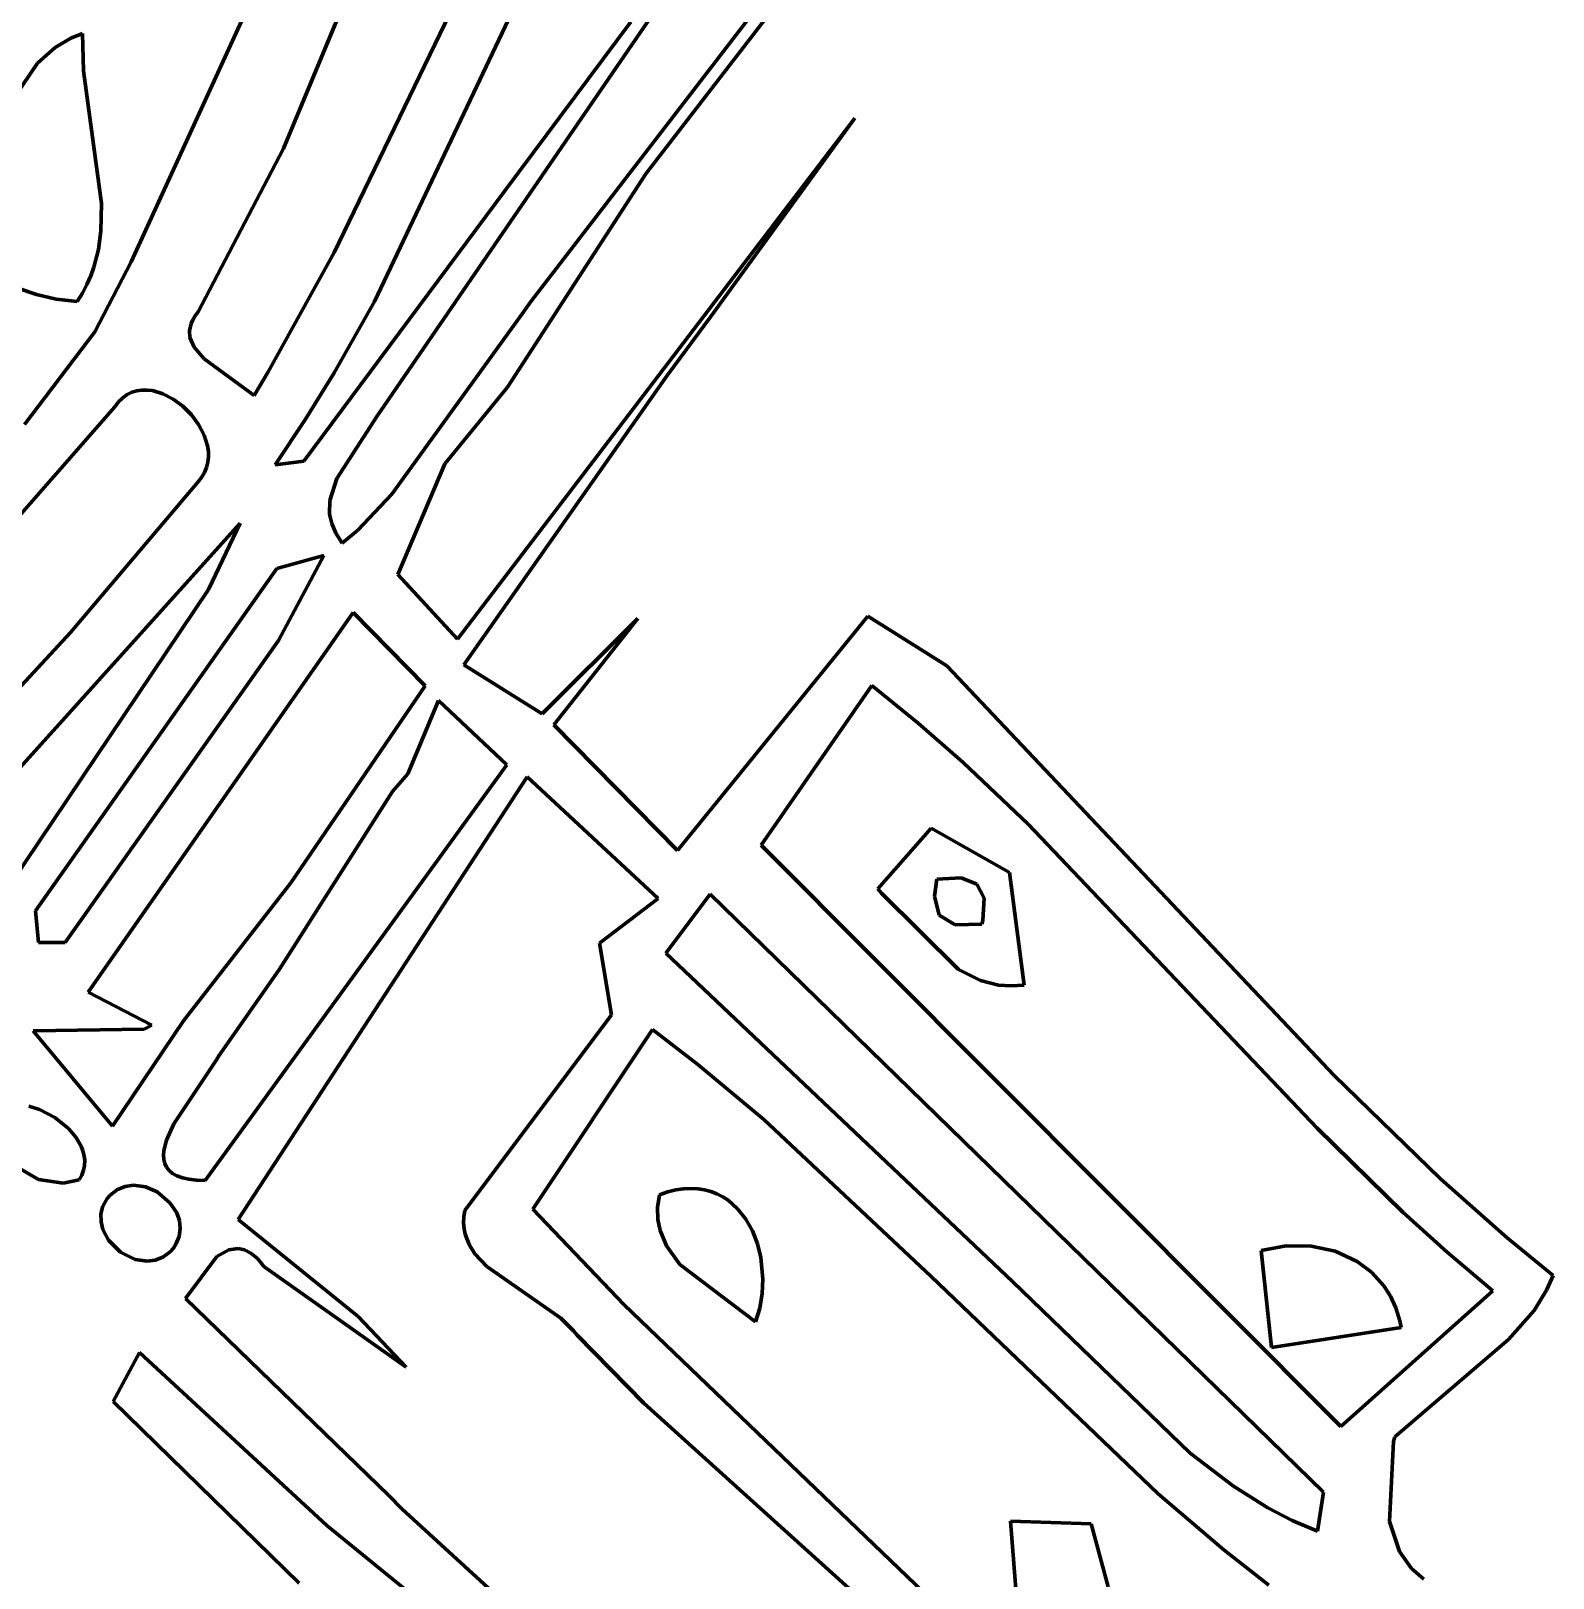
# Model space of a CAD drawing. Header units: millimetres. Extents: x 0 to 14.2, y 0 to 19.5.
# Drawn here: x 9.881 to 10.655, y 8.243 to 9.029 of the extents above; entities that cross this region are included whole.
import ezdxf

# ---------------------------------------------------------------- set-up
doc = ezdxf.new("R2010")
doc.units = ezdxf.units.MM
doc.layers.add('color#010101ff', color=7, linetype='CONTINUOUS', lineweight=100)
doc.layers.add('color#fdfdfdff', color=7, linetype='CONTINUOUS', lineweight=100)

msp = doc.modelspace()

# ---------------------------------------------------------------- linework, layer by layer
at = {"layer": 'color#010101ff'}
for p, q in [((10.03518, 8.91661), (10.17384, 9.20325)), ((9.93206, 8.91187), (10.04866, 9.16655)), ((10.32022, 9.12113), (10.19359, 8.95672)), ((10.06807, 9.11096), (10.00936, 8.96953)), ((10.1448, 9.07958), (10.05558, 8.8918)), ((10.13526, 8.89191), (10.26519, 9.06091)), ((10.2071, 9.05245), (10.05675, 8.83333)), ((10.12191, 8.948), (10.18596, 9.03396)), ((9.89335, 9.02093), (9.90131, 9.02562)), ((9.90131, 9.02562), (9.90729, 9.02796)), ((9.90729, 9.02796), (9.90769, 9.00899)), ((9.88431, 9.01282), (9.89335, 9.02093)), ((9.84929, 8.96111), (9.88431, 9.01282)), ((9.90769, 9.00899), (9.91686, 8.94159)), ((10.09774, 8.72014), (10.29971, 8.98495)), ((10.29971, 8.98495), (10.22659, 8.88421)), ((10.00936, 8.96953), (9.96601, 8.88654)), ((10.19359, 8.95672), (10.12319, 8.84831)), ((10.01972, 8.81068), (10.12191, 8.948)), ((9.91686, 8.94159), (9.91664, 8.92751)), ((9.91664, 8.92751), (9.9154, 8.91828)), ((9.9154, 8.91828), (9.91308, 8.90923)), ((10.00164, 8.85602), (10.03518, 8.91661)), ((9.91308, 8.90923), (9.91147, 8.90477)), ((9.9135, 8.87641), (9.93206, 8.91187)), ((9.90952, 8.90036), (9.90723, 8.896)), ((9.91147, 8.90477), (9.90952, 8.90036)), ((9.88388, 8.89534), (9.87431, 8.89864)), ((9.89395, 8.89301), (9.88388, 8.89534)), ((9.90456, 8.8917), (9.89395, 8.89301)), ((9.90723, 8.896), (9.90456, 8.8917)), ((10.05558, 8.8918), (10.03516, 8.8556)), ((10.12987, 8.88439), (10.13526, 8.89191)), ((9.96448, 8.8845), (9.9633, 8.88252)), ((9.96601, 8.88654), (9.96448, 8.8845)), ((10.0645, 8.79388), (10.12987, 8.88439)), ((10.22659, 8.88421), (10.20431, 8.85414)), ((9.87784, 8.82927), (9.9135, 8.87641)), ((9.96243, 8.8806), (9.96161, 8.87692)), ((9.96161, 8.87692), (9.96186, 8.87345)), ((9.9633, 8.88252), (9.96243, 8.8806)), ((9.96186, 8.87345), (9.96394, 8.86858)), ((9.96394, 8.86858), (9.96914, 8.86266)), ((9.96914, 8.86266), (9.99452, 8.8441)), ((9.99452, 8.8441), (10.00164, 8.85602)), ((10.03516, 8.8556), (10.02059, 8.83197)), ((10.20431, 8.85414), (10.10102, 8.70724)), ((9.92997, 8.84445), (9.9277, 8.84283)), ((9.93236, 8.84564), (9.92997, 8.84445)), ((9.93486, 8.84641), (9.93236, 8.84564)), ((9.93744, 8.8468), (9.93486, 8.84641)), ((9.94008, 8.84681), (9.93744, 8.8468)), ((9.94275, 8.84648), (9.94008, 8.84681)), ((9.94811, 8.84488), (9.94275, 8.84648)), ((9.95333, 8.84217), (9.94811, 8.84488)), ((10.12319, 8.84831), (10.09144, 8.80929)), ((9.92363, 8.83819), (9.78516, 8.68026)), ((9.92558, 8.84075), (9.92363, 8.83819)), ((9.9277, 8.84283), (9.92558, 8.84075)), ((9.95822, 8.83854), (9.95333, 8.84217)), ((9.9626, 8.83416), (9.95822, 8.83854)), ((9.96628, 8.82921), (9.9626, 8.83416)), ((9.96908, 8.82389), (9.96628, 8.82921)), ((10.02059, 8.83197), (10.00513, 8.80882)), ((10.05675, 8.83333), (10.03658, 8.80186)), ((9.97082, 8.81836), (9.96908, 8.82389)), ((9.97123, 8.81557), (9.97082, 8.81836)), ((9.9713, 8.81281), (9.97123, 8.81557)), ((9.96927, 8.80484), (9.97034, 8.80742)), ((9.97034, 8.80742), (9.97101, 8.81008)), ((9.97101, 8.81008), (9.9713, 8.81281)), ((10.00513, 8.80882), (10.01972, 8.81068)), ((10.09144, 8.80929), (10.06751, 8.75305)), ((9.90116, 8.72367), (9.96581, 8.80003)), ((9.96581, 8.80003), (9.96777, 8.80237)), ((9.96777, 8.80237), (9.96927, 8.80484)), ((10.03658, 8.80186), (10.03291, 8.79071)), ((10.03291, 8.79071), (10.03282, 8.78373)), ((10.04709, 8.77553), (10.0645, 8.79388)), ((10.03282, 8.78373), (10.03389, 8.77892)), ((9.98744, 8.77916), (9.83653, 8.61173)), ((9.97123, 8.74543), (9.98744, 8.77916)), ((10.03389, 8.77892), (10.03601, 8.77398)), ((10.03601, 8.77398), (10.03929, 8.7689)), ((10.03929, 8.7689), (10.04709, 8.77553)), ((10.02982, 8.76264), (10.00605, 8.75607)), ((10.00686, 8.71946), (10.02982, 8.76264)), ((10.00605, 8.75607), (9.88336, 8.58221)), ((10.06751, 8.75305), (10.09774, 8.72014)), ((9.87108, 8.59622), (9.97123, 8.74543)), ((10.04479, 8.73371), (9.91016, 8.54085)), ((10.08141, 8.69655), (10.04479, 8.73371)), ((10.14076, 8.68227), (10.18948, 8.73069)), ((10.18948, 8.73069), (10.14669, 8.67662)), ((10.20955, 8.61277), (10.30636, 8.73192)), ((10.30636, 8.73192), (10.34641, 8.70663)), ((9.66231, 8.4655), (9.90116, 8.72367)), ((9.8984, 8.56608), (10.00686, 8.71946)), ((10.10102, 8.70724), (10.14076, 8.68227)), ((10.34641, 8.70663), (10.54333, 8.49849)), ((10.0132, 8.59633), (10.08141, 8.69655)), ((10.30836, 8.69663), (10.25206, 8.61554)), ((10.33197, 8.67749), (10.30836, 8.69663)), ((10.08808, 8.68899), (10.0725, 8.65172)), ((10.12285, 8.65631), (10.08808, 8.68899)), ((10.14669, 8.67662), (10.20955, 8.61277)), ((10.35481, 8.6575), (10.33197, 8.67749)), ((9.96964, 8.44518), (10.12285, 8.65631)), ((10.38789, 8.6262), (10.35481, 8.6575)), ((10.13326, 8.65021), (9.9863, 8.42539)), ((10.0725, 8.65172), (10.06472, 8.64282)), ((10.19981, 8.58845), (10.13326, 8.65021)), ((10.06472, 8.64282), (10.00739, 8.55252)), ((10.53472, 8.47167), (10.38789, 8.6262)), ((10.31139, 8.59336), (10.33846, 8.62415)), ((10.33846, 8.62415), (10.3783, 8.60164)), ((10.25206, 8.61554), (10.54665, 8.32007)), ((10.3783, 8.60164), (10.38573, 8.54443)), ((9.9585, 8.52624), (10.0132, 8.59633)), ((10.31336, 8.59107), (10.31139, 8.59336)), ((10.34146, 8.59819), (10.34018, 8.58959)), ((10.35372, 8.59898), (10.34146, 8.59819)), ((10.36169, 8.59576), (10.35372, 8.59898)), ((10.36538, 8.58852), (10.36169, 8.59576)), ((10.17003, 8.5657), (10.19981, 8.58845)), ((10.22626, 8.59054), (10.20365, 8.56072)), ((10.53798, 8.28682), (10.22626, 8.59054)), ((10.35244, 8.55228), (10.31336, 8.59107)), ((10.34018, 8.58959), (10.34266, 8.57987)), ((10.36478, 8.57726), (10.36538, 8.58852)), ((9.88336, 8.58221), (9.88483, 8.56609)), ((10.34266, 8.57987), (10.35072, 8.57511)), ((10.36435, 8.57533), (10.36478, 8.57726)), ((10.35072, 8.57511), (10.36435, 8.57533)), ((9.88483, 8.56609), (9.8984, 8.56608)), ((10.17606, 8.52928), (10.17003, 8.5657)), ((10.20365, 8.56072), (10.37981, 8.39379)), ((10.00739, 8.55252), (9.97654, 8.50849)), ((10.36367, 8.54674), (10.35244, 8.55228)), ((10.37273, 8.54444), (10.36367, 8.54674)), ((9.91016, 8.54085), (9.94249, 8.5241)), ((10.37909, 8.54396), (10.37273, 8.54444)), ((10.38573, 8.54443), (10.37909, 8.54396)), ((9.93864, 8.52206), (9.88218, 8.52122)), ((9.92251, 8.47266), (9.9585, 8.52624)), ((9.94249, 8.5241), (9.93864, 8.52206)), ((10.10149, 8.42985), (10.17606, 8.52928)), ((9.88218, 8.52122), (9.92251, 8.47266)), ((10.19684, 8.52191), (10.13604, 8.43059)), ((10.21999, 8.50415), (10.19684, 8.52191)), ((9.97528, 8.50647), (9.97223, 8.50194)), ((9.97654, 8.50849), (9.97528, 8.50647)), ((9.97223, 8.50194), (9.95369, 8.47397)), ((10.25352, 8.47618), (10.21999, 8.50415)), ((10.54333, 8.49849), (10.59737, 8.446)), ((9.88538, 8.48117), (9.87993, 8.48285)), ((9.89324, 8.4771), (9.88538, 8.48117)), ((9.90012, 8.47154), (9.89324, 8.4771)), ((10.33837, 8.39657), (10.25352, 8.47618)), ((9.90381, 8.46722), (9.90012, 8.47154)), ((9.90654, 8.46257), (9.90381, 8.46722)), ((9.95369, 8.47397), (9.94993, 8.46558)), ((10.57816, 8.42908), (10.53472, 8.47167)), ((9.90747, 8.46016), (9.90654, 8.46257)), ((9.90809, 8.45771), (9.90747, 8.46016)), ((9.94862, 8.46043), (9.94841, 8.45804)), ((9.94993, 8.46558), (9.94862, 8.46043)), ((9.8698, 8.45452), (9.88489, 8.44567)), ((9.90777, 8.4503), (9.90827, 8.45276)), ((9.90837, 8.45524), (9.90809, 8.45771)), ((9.90827, 8.45276), (9.90837, 8.45524)), ((9.94841, 8.45804), (9.94853, 8.4558)), ((9.94853, 8.4558), (9.94903, 8.45372)), ((9.94903, 8.45372), (9.94991, 8.45183)), ((9.94991, 8.45183), (9.95122, 8.45014)), ((9.88489, 8.44567), (9.8974, 8.44381)), ((9.8974, 8.44381), (9.90548, 8.44548)), ((9.90548, 8.44548), (9.90685, 8.44787)), ((9.90685, 8.44787), (9.90777, 8.4503)), ((9.95122, 8.45014), (9.95299, 8.44866)), ((9.95299, 8.44866), (9.95524, 8.44742)), ((9.95524, 8.44742), (9.958, 8.44644)), ((9.958, 8.44644), (9.9613, 8.44573)), ((9.9613, 8.44573), (9.96517, 8.4453)), ((9.96517, 8.4453), (9.96964, 8.44518)), ((10.59737, 8.446), (10.63123, 8.41602)), ((9.9198, 8.43591), (9.91764, 8.4321)), ((9.92135, 8.43773), (9.9198, 8.43591)), ((9.92504, 8.44048), (9.92135, 8.43773)), ((9.929, 8.44211), (9.92504, 8.44048)), ((9.93311, 8.4427), (9.929, 8.44211)), ((9.93931, 8.44189), (9.93311, 8.4427)), ((9.94516, 8.43935), (9.93931, 8.44189)), ((9.9517, 8.43385), (9.94516, 8.43935)), ((10.19951, 8.43139), (10.20042, 8.43784)), ((10.20042, 8.43784), (10.20464, 8.4393)), ((10.20464, 8.4393), (10.20871, 8.44033)), ((10.20871, 8.44033), (10.21262, 8.44093)), ((10.21262, 8.44093), (10.21637, 8.44114)), ((10.21637, 8.44114), (10.21995, 8.44097)), ((10.21995, 8.44097), (10.22336, 8.44044)), ((10.22336, 8.44044), (10.22661, 8.43957)), ((10.22661, 8.43957), (10.22968, 8.43837)), ((10.22968, 8.43837), (10.23257, 8.43688)), ((10.23257, 8.43688), (10.23529, 8.4351)), ((9.91764, 8.4321), (9.91664, 8.42815)), ((9.91664, 8.42815), (9.91667, 8.42418)), ((9.95514, 8.42861), (9.9517, 8.43385)), ((9.95649, 8.42477), (9.95514, 8.42861)), ((10.10102, 8.42663), (10.10149, 8.42985)), ((10.13604, 8.43059), (10.18254, 8.38188)), ((10.19968, 8.42535), (10.19951, 8.43139)), ((10.23529, 8.4351), (10.24018, 8.43077)), ((10.24018, 8.43077), (10.24431, 8.42555)), ((10.60073, 8.4087), (10.57816, 8.42908)), ((9.91667, 8.42418), (9.91763, 8.42028)), ((9.91763, 8.42028), (9.92053, 8.41481)), ((9.95641, 8.41673), (9.95696, 8.42078)), ((9.95696, 8.42078), (9.95649, 8.42477)), ((9.9863, 8.42539), (10.04739, 8.37601)), ((10.10092, 8.42355), (10.10102, 8.42663)), ((10.10116, 8.42063), (10.10092, 8.42355)), ((10.10171, 8.41784), (10.10116, 8.42063)), ((10.2008, 8.41969), (10.19968, 8.42535)), ((10.24431, 8.42555), (10.24768, 8.41957)), ((9.92053, 8.41481), (9.92652, 8.40878)), ((9.95342, 8.4108), (9.95473, 8.41274)), ((9.95473, 8.41274), (9.95641, 8.41673)), ((10.10368, 8.41265), (10.10171, 8.41784)), ((10.10668, 8.40789), (10.10368, 8.41265)), ((10.20407, 8.41186), (10.2008, 8.41969)), ((10.24768, 8.41957), (10.25025, 8.41301)), ((10.25025, 8.41301), (10.252, 8.40601)), ((10.50618, 8.40958), (10.51894, 8.41196)), ((10.51894, 8.41196), (10.53167, 8.41181)), ((10.63123, 8.41602), (10.65455, 8.39683)), ((9.92652, 8.40878), (9.93406, 8.40496)), ((9.93406, 8.40496), (9.94016, 8.40407)), ((9.94016, 8.40407), (9.94422, 8.40461)), ((9.94422, 8.40461), (9.94813, 8.40619)), ((9.94813, 8.40619), (9.95178, 8.4089)), ((9.95178, 8.4089), (9.95342, 8.4108)), ((9.9755, 8.40648), (9.95966, 8.38523)), ((9.98158, 8.40985), (9.9755, 8.40648)), ((9.98636, 8.41052), (9.98158, 8.40985)), ((9.98961, 8.40987), (9.98636, 8.41052)), ((9.99288, 8.40821), (9.98961, 8.40987)), ((9.99613, 8.40542), (9.99288, 8.40821)), ((9.99775, 8.40356), (9.99613, 8.40542)), ((10.11273, 8.40143), (10.10668, 8.40789)), ((10.21083, 8.40249), (10.20407, 8.41186)), ((10.252, 8.40601), (10.25305, 8.39504)), ((10.51148, 8.36024), (10.50618, 8.40958)), ((10.53167, 8.41181), (10.54385, 8.40915)), ((10.54385, 8.40915), (10.55496, 8.40401)), ((10.62403, 8.38911), (10.60073, 8.4087)), ((9.99936, 8.40138), (9.99775, 8.40356)), ((10.07166, 8.35032), (9.99936, 8.40138)), ((10.15025, 8.37514), (10.11273, 8.40143)), ((10.24919, 8.37328), (10.21083, 8.40249)), ((10.45393, 8.28582), (10.33837, 8.39657)), ((10.55496, 8.40401), (10.56228, 8.39853)), ((10.56228, 8.39853), (10.56849, 8.39167)), ((10.65455, 8.39683), (10.65118, 8.38932)), ((10.25305, 8.39504), (10.25267, 8.38763)), ((10.37981, 8.39379), (10.47018, 8.30657)), ((10.54665, 8.32007), (10.62403, 8.38911)), ((10.56849, 8.39167), (10.5719, 8.38634)), ((10.65118, 8.38932), (10.6449, 8.37912)), ((9.95966, 8.38523), (10.06286, 8.28506)), ((10.18254, 8.38188), (10.41565, 8.15831)), ((10.25267, 8.38763), (10.25139, 8.38032)), ((10.5719, 8.38634), (10.57465, 8.3804)), ((10.04739, 8.37601), (10.07166, 8.35032)), ((10.15679, 8.3688), (10.15025, 8.37514)), ((10.25139, 8.38032), (10.24919, 8.37328)), ((10.57465, 8.3804), (10.57668, 8.37386)), ((10.57668, 8.37386), (10.5774, 8.37036)), ((10.6449, 8.37912), (10.63189, 8.36431)), ((10.15861, 8.36652), (10.15679, 8.3688)), ((10.19244, 8.33202), (10.15861, 8.36652)), ((10.5774, 8.37036), (10.51148, 8.36024)), ((9.93615, 8.35765), (9.92285, 8.33276)), ((10.03146, 8.26983), (9.93615, 8.35765)), ((10.63189, 8.36431), (10.5741, 8.31485)), ((9.92285, 8.33276), (10.01731, 8.24046)), ((10.34505, 8.19442), (10.19244, 8.33202)), ((10.5735, 8.31242), (10.57143, 8.27186)), ((10.5741, 8.31485), (10.5735, 8.31242)), ((10.47018, 8.30657), (10.49216, 8.28974)), ((10.49216, 8.28974), (10.50968, 8.27876)), ((10.53477, 8.26691), (10.53798, 8.28682)), ((10.06286, 8.28506), (10.06954, 8.2783)), ((10.06954, 8.2783), (10.23086, 8.13087)), ((10.48717, 8.25751), (10.45393, 8.28582)), ((10.50968, 8.27876), (10.52195, 8.2724)), ((10.37879, 8.27197), (10.41978, 8.27058)), ((10.38229, 8.22892), (10.37879, 8.27197)), ((10.41978, 8.27058), (10.42845, 8.23869)), ((10.52195, 8.2724), (10.53477, 8.26691)), ((10.57143, 8.27186), (10.57653, 8.25666)), ((10.25496, 8.08806), (10.03146, 8.26983)), ((10.51008, 8.23946), (10.48717, 8.25751)), ((10.57653, 8.25666), (10.58267, 8.24799)), ((10.58267, 8.24799), (10.58895, 8.24258))]:
    msp.add_line(p, q, dxfattribs=at)
at = {"layer": 'color#fdfdfdff'}
for p, q in [((10.17384, 9.20325), (10.03518, 8.91661)), ((10.04866, 9.16655), (9.93206, 8.91187)), ((10.19359, 8.95672), (10.32022, 9.12113)), ((10.00936, 8.96953), (10.06807, 9.11096)), ((10.05558, 8.8918), (10.1448, 9.07958)), ((10.26519, 9.06091), (10.13526, 8.89191)), ((10.05675, 8.83333), (10.2071, 9.05245)), ((10.18596, 9.03396), (10.12191, 8.948)), ((9.90131, 9.02562), (9.89335, 9.02093)), ((9.90729, 9.02796), (9.90131, 9.02562)), ((9.90769, 9.00899), (9.90729, 9.02796)), ((9.89335, 9.02093), (9.88431, 9.01282)), ((9.88431, 9.01282), (9.84929, 8.96111)), ((9.91686, 8.94159), (9.90769, 9.00899)), ((10.29971, 8.98495), (10.09774, 8.72014)), ((10.22659, 8.88421), (10.29971, 8.98495)), ((9.96601, 8.88654), (10.00936, 8.96953)), ((10.12319, 8.84831), (10.19359, 8.95672)), ((10.12191, 8.948), (10.01972, 8.81068)), ((9.91664, 8.92751), (9.91686, 8.94159)), ((9.9154, 8.91828), (9.91664, 8.92751)), ((9.91308, 8.90923), (9.9154, 8.91828)), ((10.03518, 8.91661), (10.00164, 8.85602)), ((9.91147, 8.90477), (9.91308, 8.90923)), ((9.93206, 8.91187), (9.9135, 8.87641)), ((9.90723, 8.896), (9.90952, 8.90036)), ((9.90952, 8.90036), (9.91147, 8.90477)), ((9.87431, 8.89864), (9.88388, 8.89534)), ((9.88388, 8.89534), (9.89395, 8.89301)), ((9.89395, 8.89301), (9.90456, 8.8917)), ((9.90456, 8.8917), (9.90723, 8.896)), ((10.03516, 8.8556), (10.05558, 8.8918)), ((10.13526, 8.89191), (10.12987, 8.88439)), ((9.9633, 8.88252), (9.96448, 8.8845)), ((9.96448, 8.8845), (9.96601, 8.88654)), ((10.12987, 8.88439), (10.0645, 8.79388)), ((10.20431, 8.85414), (10.22659, 8.88421)), ((9.9135, 8.87641), (9.87784, 8.82927)), ((9.96161, 8.87692), (9.96243, 8.8806)), ((9.96186, 8.87345), (9.96161, 8.87692)), ((9.96243, 8.8806), (9.9633, 8.88252)), ((9.96394, 8.86858), (9.96186, 8.87345)), ((9.96914, 8.86266), (9.96394, 8.86858)), ((9.99452, 8.8441), (9.96914, 8.86266)), ((10.00164, 8.85602), (9.99452, 8.8441)), ((10.02059, 8.83197), (10.03516, 8.8556)), ((10.10102, 8.70724), (10.20431, 8.85414)), ((9.9277, 8.84283), (9.92997, 8.84445)), ((9.92997, 8.84445), (9.93236, 8.84564)), ((9.93236, 8.84564), (9.93486, 8.84641)), ((9.93486, 8.84641), (9.93744, 8.8468)), ((9.93744, 8.8468), (9.94008, 8.84681)), ((9.94008, 8.84681), (9.94275, 8.84648)), ((9.94275, 8.84648), (9.94811, 8.84488)), ((9.94811, 8.84488), (9.95333, 8.84217)), ((10.09144, 8.80929), (10.12319, 8.84831)), ((9.78516, 8.68026), (9.92363, 8.83819)), ((9.92363, 8.83819), (9.92558, 8.84075)), ((9.92558, 8.84075), (9.9277, 8.84283)), ((9.95333, 8.84217), (9.95822, 8.83854)), ((9.95822, 8.83854), (9.9626, 8.83416)), ((9.9626, 8.83416), (9.96628, 8.82921)), ((9.96628, 8.82921), (9.96908, 8.82389)), ((10.00513, 8.80882), (10.02059, 8.83197)), ((10.03658, 8.80186), (10.05675, 8.83333)), ((9.96908, 8.82389), (9.97082, 8.81836)), ((9.97082, 8.81836), (9.97123, 8.81557)), ((9.97123, 8.81557), (9.9713, 8.81281)), ((9.97034, 8.80742), (9.96927, 8.80484)), ((9.97101, 8.81008), (9.97034, 8.80742)), ((9.9713, 8.81281), (9.97101, 8.81008)), ((10.01972, 8.81068), (10.00513, 8.80882)), ((10.06751, 8.75305), (10.09144, 8.80929)), ((9.96581, 8.80003), (9.90116, 8.72367)), ((9.96777, 8.80237), (9.96581, 8.80003)), ((9.96927, 8.80484), (9.96777, 8.80237)), ((10.03291, 8.79071), (10.03658, 8.80186)), ((10.03282, 8.78373), (10.03291, 8.79071)), ((10.0645, 8.79388), (10.04709, 8.77553)), ((10.03389, 8.77892), (10.03282, 8.78373)), ((9.83653, 8.61173), (9.98744, 8.77916)), ((9.98744, 8.77916), (9.97123, 8.74543)), ((10.03601, 8.77398), (10.03389, 8.77892)), ((10.03929, 8.7689), (10.03601, 8.77398)), ((10.04709, 8.77553), (10.03929, 8.7689)), ((10.00605, 8.75607), (10.02982, 8.76264)), ((10.02982, 8.76264), (10.00686, 8.71946)), ((9.88336, 8.58221), (10.00605, 8.75607)), ((10.09774, 8.72014), (10.06751, 8.75305)), ((9.97123, 8.74543), (9.87108, 8.59622)), ((9.91016, 8.54085), (10.04479, 8.73371)), ((10.04479, 8.73371), (10.08141, 8.69655)), ((10.18948, 8.73069), (10.14076, 8.68227)), ((10.14669, 8.67662), (10.18948, 8.73069)), ((10.30636, 8.73192), (10.20955, 8.61277)), ((10.34641, 8.70663), (10.30636, 8.73192)), ((9.90116, 8.72367), (9.66231, 8.4655)), ((10.00686, 8.71946), (9.8984, 8.56608)), ((10.14076, 8.68227), (10.10102, 8.70724)), ((10.54333, 8.49849), (10.34641, 8.70663)), ((10.08141, 8.69655), (10.0132, 8.59633)), ((10.25206, 8.61554), (10.30836, 8.69663)), ((10.30836, 8.69663), (10.33197, 8.67749)), ((10.0725, 8.65172), (10.08808, 8.68899)), ((10.08808, 8.68899), (10.12285, 8.65631)), ((10.20955, 8.61277), (10.14669, 8.67662)), ((10.33197, 8.67749), (10.35481, 8.6575)), ((10.12285, 8.65631), (9.96964, 8.44518)), ((10.35481, 8.6575), (10.38789, 8.6262)), ((9.9863, 8.42539), (10.13326, 8.65021)), ((10.06472, 8.64282), (10.0725, 8.65172)), ((10.13326, 8.65021), (10.19981, 8.58845)), ((10.00739, 8.55252), (10.06472, 8.64282)), ((10.38789, 8.6262), (10.53472, 8.47167)), ((10.33846, 8.62415), (10.31139, 8.59336)), ((10.3783, 8.60164), (10.33846, 8.62415)), ((10.54665, 8.32007), (10.25206, 8.61554)), ((10.38573, 8.54443), (10.3783, 8.60164)), ((10.0132, 8.59633), (9.9585, 8.52624)), ((10.31139, 8.59336), (10.31336, 8.59107)), ((10.34018, 8.58959), (10.34146, 8.59819)), ((10.34146, 8.59819), (10.35372, 8.59898)), ((10.35372, 8.59898), (10.36169, 8.59576)), ((10.36169, 8.59576), (10.36538, 8.58852)), ((10.19981, 8.58845), (10.17003, 8.5657)), ((10.20365, 8.56072), (10.22626, 8.59054)), ((10.22626, 8.59054), (10.53798, 8.28682)), ((10.31336, 8.59107), (10.35244, 8.55228)), ((10.34266, 8.57987), (10.34018, 8.58959)), ((10.36538, 8.58852), (10.36478, 8.57726)), ((9.88483, 8.56609), (9.88336, 8.58221)), ((10.35072, 8.57511), (10.34266, 8.57987)), ((10.36478, 8.57726), (10.36435, 8.57533)), ((10.36435, 8.57533), (10.35072, 8.57511)), ((9.8984, 8.56608), (9.88483, 8.56609)), ((10.17003, 8.5657), (10.17606, 8.52928)), ((10.37981, 8.39379), (10.20365, 8.56072)), ((9.97654, 8.50849), (10.00739, 8.55252)), ((10.35244, 8.55228), (10.36367, 8.54674)), ((10.36367, 8.54674), (10.37273, 8.54444)), ((9.94249, 8.5241), (9.91016, 8.54085)), ((10.37273, 8.54444), (10.37909, 8.54396)), ((10.37909, 8.54396), (10.38573, 8.54443)), ((9.88218, 8.52122), (9.93864, 8.52206)), ((9.9585, 8.52624), (9.92251, 8.47266)), ((9.93864, 8.52206), (9.94249, 8.5241)), ((10.17606, 8.52928), (10.10149, 8.42985)), ((9.92251, 8.47266), (9.88218, 8.52122)), ((10.13604, 8.43059), (10.19684, 8.52191)), ((10.19684, 8.52191), (10.21999, 8.50415)), ((9.97223, 8.50194), (9.97528, 8.50647)), ((9.97528, 8.50647), (9.97654, 8.50849)), ((9.95369, 8.47397), (9.97223, 8.50194)), ((10.21999, 8.50415), (10.25352, 8.47618)), ((10.59737, 8.446), (10.54333, 8.49849)), ((9.87993, 8.48285), (9.88538, 8.48117)), ((9.88538, 8.48117), (9.89324, 8.4771)), ((9.89324, 8.4771), (9.90012, 8.47154)), ((10.25352, 8.47618), (10.33837, 8.39657)), ((9.90012, 8.47154), (9.90381, 8.46722)), ((9.90381, 8.46722), (9.90654, 8.46257)), ((9.94993, 8.46558), (9.95369, 8.47397)), ((10.53472, 8.47167), (10.57816, 8.42908)), ((9.90654, 8.46257), (9.90747, 8.46016)), ((9.90747, 8.46016), (9.90809, 8.45771)), ((9.94841, 8.45804), (9.94862, 8.46043)), ((9.94862, 8.46043), (9.94993, 8.46558)), ((9.88489, 8.44567), (9.8698, 8.45452)), ((9.90827, 8.45276), (9.90777, 8.4503)), ((9.90809, 8.45771), (9.90837, 8.45524)), ((9.90837, 8.45524), (9.90827, 8.45276)), ((9.94853, 8.4558), (9.94841, 8.45804)), ((9.94903, 8.45372), (9.94853, 8.4558)), ((9.94991, 8.45183), (9.94903, 8.45372)), ((9.95122, 8.45014), (9.94991, 8.45183)), ((9.8974, 8.44381), (9.88489, 8.44567)), ((9.90548, 8.44548), (9.8974, 8.44381)), ((9.90685, 8.44787), (9.90548, 8.44548)), ((9.90777, 8.4503), (9.90685, 8.44787)), ((9.95299, 8.44866), (9.95122, 8.45014)), ((9.95524, 8.44742), (9.95299, 8.44866)), ((9.958, 8.44644), (9.95524, 8.44742)), ((9.9613, 8.44573), (9.958, 8.44644)), ((9.96517, 8.4453), (9.9613, 8.44573)), ((9.96964, 8.44518), (9.96517, 8.4453)), ((10.63123, 8.41602), (10.59737, 8.446)), ((9.91764, 8.4321), (9.9198, 8.43591)), ((9.9198, 8.43591), (9.92135, 8.43773)), ((9.92135, 8.43773), (9.92504, 8.44048)), ((9.92504, 8.44048), (9.929, 8.44211)), ((9.929, 8.44211), (9.93311, 8.4427)), ((9.93311, 8.4427), (9.93931, 8.44189)), ((9.93931, 8.44189), (9.94516, 8.43935)), ((9.94516, 8.43935), (9.9517, 8.43385)), ((10.20042, 8.43784), (10.19951, 8.43139)), ((10.20464, 8.4393), (10.20042, 8.43784)), ((10.20871, 8.44033), (10.20464, 8.4393)), ((10.21262, 8.44093), (10.20871, 8.44033)), ((10.21637, 8.44114), (10.21262, 8.44093)), ((10.21995, 8.44097), (10.21637, 8.44114)), ((10.22336, 8.44044), (10.21995, 8.44097)), ((10.22661, 8.43957), (10.22336, 8.44044)), ((10.22968, 8.43837), (10.22661, 8.43957)), ((10.23257, 8.43688), (10.22968, 8.43837)), ((10.23529, 8.4351), (10.23257, 8.43688)), ((9.91664, 8.42815), (9.91764, 8.4321)), ((9.91667, 8.42418), (9.91664, 8.42815)), ((9.9517, 8.43385), (9.95514, 8.42861)), ((9.95514, 8.42861), (9.95649, 8.42477)), ((10.10149, 8.42985), (10.10102, 8.42663)), ((10.18254, 8.38188), (10.13604, 8.43059)), ((10.19951, 8.43139), (10.19968, 8.42535)), ((10.24018, 8.43077), (10.23529, 8.4351)), ((10.24431, 8.42555), (10.24018, 8.43077)), ((10.57816, 8.42908), (10.60073, 8.4087)), ((9.91763, 8.42028), (9.91667, 8.42418)), ((9.92053, 8.41481), (9.91763, 8.42028)), ((9.95696, 8.42078), (9.95641, 8.41673)), ((9.95649, 8.42477), (9.95696, 8.42078)), ((10.04739, 8.37601), (9.9863, 8.42539)), ((10.10102, 8.42663), (10.10092, 8.42355)), ((10.10092, 8.42355), (10.10116, 8.42063)), ((10.10116, 8.42063), (10.10171, 8.41784)), ((10.19968, 8.42535), (10.2008, 8.41969)), ((10.24768, 8.41957), (10.24431, 8.42555)), ((9.92652, 8.40878), (9.92053, 8.41481)), ((9.95473, 8.41274), (9.95342, 8.4108)), ((9.95641, 8.41673), (9.95473, 8.41274)), ((10.10171, 8.41784), (10.10368, 8.41265)), ((10.10368, 8.41265), (10.10668, 8.40789)), ((10.2008, 8.41969), (10.20407, 8.41186)), ((10.25025, 8.41301), (10.24768, 8.41957)), ((10.252, 8.40601), (10.25025, 8.41301)), ((10.51894, 8.41196), (10.50618, 8.40958)), ((10.53167, 8.41181), (10.51894, 8.41196)), ((10.65455, 8.39683), (10.63123, 8.41602)), ((9.93406, 8.40496), (9.92652, 8.40878)), ((9.94016, 8.40407), (9.93406, 8.40496)), ((9.94422, 8.40461), (9.94016, 8.40407)), ((9.94813, 8.40619), (9.94422, 8.40461)), ((9.95178, 8.4089), (9.94813, 8.40619)), ((9.95342, 8.4108), (9.95178, 8.4089)), ((9.95966, 8.38523), (9.9755, 8.40648)), ((9.9755, 8.40648), (9.98158, 8.40985)), ((9.98158, 8.40985), (9.98636, 8.41052)), ((9.98636, 8.41052), (9.98961, 8.40987)), ((9.98961, 8.40987), (9.99288, 8.40821)), ((9.99288, 8.40821), (9.99613, 8.40542)), ((9.99613, 8.40542), (9.99775, 8.40356)), ((10.10668, 8.40789), (10.11273, 8.40143)), ((10.20407, 8.41186), (10.21083, 8.40249)), ((10.25305, 8.39504), (10.252, 8.40601)), ((10.50618, 8.40958), (10.51148, 8.36024)), ((10.54385, 8.40915), (10.53167, 8.41181)), ((10.55496, 8.40401), (10.54385, 8.40915)), ((10.60073, 8.4087), (10.62403, 8.38911)), ((9.99775, 8.40356), (9.99936, 8.40138)), ((9.99936, 8.40138), (10.07166, 8.35032)), ((10.11273, 8.40143), (10.15025, 8.37514)), ((10.21083, 8.40249), (10.24919, 8.37328)), ((10.33837, 8.39657), (10.45393, 8.28582)), ((10.56228, 8.39853), (10.55496, 8.40401)), ((10.56849, 8.39167), (10.56228, 8.39853)), ((10.65118, 8.38932), (10.65455, 8.39683)), ((10.25267, 8.38763), (10.25305, 8.39504)), ((10.47018, 8.30657), (10.37981, 8.39379)), ((10.62403, 8.38911), (10.54665, 8.32007)), ((10.5719, 8.38634), (10.56849, 8.39167)), ((10.6449, 8.37912), (10.65118, 8.38932)), ((10.06286, 8.28506), (9.95966, 8.38523)), ((10.41565, 8.15831), (10.18254, 8.38188)), ((10.25139, 8.38032), (10.25267, 8.38763)), ((10.57465, 8.3804), (10.5719, 8.38634)), ((10.07166, 8.35032), (10.04739, 8.37601)), ((10.15025, 8.37514), (10.15679, 8.3688)), ((10.24919, 8.37328), (10.25139, 8.38032)), ((10.57668, 8.37386), (10.57465, 8.3804)), ((10.5774, 8.37036), (10.57668, 8.37386)), ((10.63189, 8.36431), (10.6449, 8.37912)), ((10.15679, 8.3688), (10.15861, 8.36652)), ((10.15861, 8.36652), (10.19244, 8.33202)), ((10.51148, 8.36024), (10.5774, 8.37036)), ((9.92285, 8.33276), (9.93615, 8.35765)), ((9.93615, 8.35765), (10.03146, 8.26983)), ((10.5741, 8.31485), (10.63189, 8.36431)), ((10.01731, 8.24046), (9.92285, 8.33276)), ((10.19244, 8.33202), (10.34505, 8.19442)), ((10.57143, 8.27186), (10.5735, 8.31242)), ((10.5735, 8.31242), (10.5741, 8.31485)), ((10.49216, 8.28974), (10.47018, 8.30657)), ((10.50968, 8.27876), (10.49216, 8.28974)), ((10.53798, 8.28682), (10.53477, 8.26691)), ((10.06954, 8.2783), (10.06286, 8.28506)), ((10.23086, 8.13087), (10.06954, 8.2783)), ((10.45393, 8.28582), (10.48717, 8.25751)), ((10.52195, 8.2724), (10.50968, 8.27876)), ((10.37879, 8.27197), (10.38229, 8.22892)), ((10.41978, 8.27058), (10.37879, 8.27197)), ((10.42845, 8.23869), (10.41978, 8.27058)), ((10.53477, 8.26691), (10.52195, 8.2724)), ((10.57653, 8.25666), (10.57143, 8.27186)), ((10.03146, 8.26983), (10.25496, 8.08806)), ((10.48717, 8.25751), (10.51008, 8.23946)), ((10.58267, 8.24799), (10.57653, 8.25666)), ((10.58895, 8.24258), (10.58267, 8.24799))]:
    msp.add_line(p, q, dxfattribs=at)

doc.saveas('drawing.dxf')
